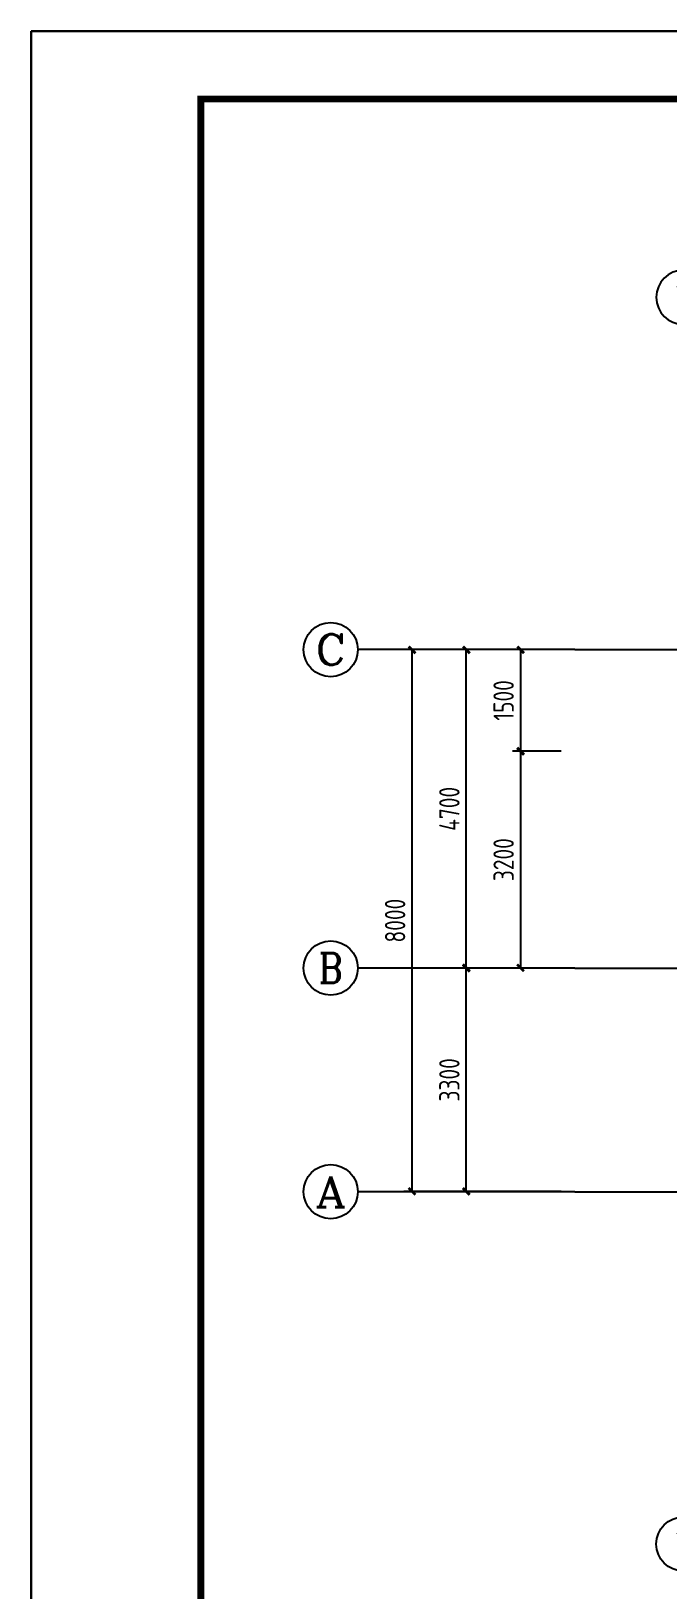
# Model space of a CAD drawing. Header units: millimetres. Extents: x 893615 to 896608, y 39650 to 40458.
# Drawn here: x 895747.4 to 895841.3, y 40014.1 to 40244.1 of the extents above; entities that cross this region are included whole.
import ezdxf
from ezdxf.enums import TextEntityAlignment as Align

# ---------------------------------------------------------------- set-up
doc = ezdxf.new("R2010")
doc.units = ezdxf.units.MM
doc.header["$LTSCALE"] = 1000
doc.header["$MEASUREMENT"] = 0
doc.linetypes.add('CENTER2', pattern=[28.575, 19.05, -3.175, 3.175, -3.175])
for name, color, linetype in [('AXIS', 3, 'Continuous'), ('AXIS_TEXT', 7, 'Continuous'), ('DIM', 7, 'Continuous'), ('DOTE', 1, 'Continuous')]:
    doc.layers.add(name, color=color, linetype=linetype)
doc.styles.add('_TCH_AXIS', font='COMPLEX', dxfattribs={"bigfont": 'GBCBIG'})
doc.styles.add('COMPLEX', font='COMPLEX')
doc.styles.add('GBHZ', font='gbenor.shx', dxfattribs={"width": 0.9, "bigfont": 'gbcbig.shx'})
doc.dimstyles.new('Y100', dxfattribs={"dimscale": 0, "dimtxt": 3, "dimasz": 0.01, "dimexe": 1.2, "dimexo": 2, "dimgap": 1, "dimtad": 1, "dimdec": 0, "dimlfac": 100, "dimzin": 0, "dimdsep": 46, "dimtxsty": 'GBHZ', "dimblk": 'DX', "dimcen": 0.09, "dimdle": 1, "dimclrd": 7, "dimclre": 7, "dimclrt": 7, "dimadec": 0, "dimazin": 0, "dimtfac": 1, "dimtdec": 0, "dimtix": 1, "dimtmove": 2, "dimatfit": 3, "dimldrblk": 'DX', "dimfxl": 0, "dimtolj": 1, "dimtzin": 0, "dimarcsym": 0})

# ---------------------------------------------------------------- blocks, each defined once
blk = doc.blocks.new('_AXISO')
blk.add_circle((0, 0), 0.5)
at = {"layer": 'AXIS_TEXT', "style": 'COMPLEX', "width": 1.041667}
blk.add_attdef('A', text='', height=0.56, dxfattribs=at).set_placement((-0.25, -0.28), (0.25, -0.28), align=Align.FIT)
blk = doc.blocks.new('DX')
at = {"color": 0, "linetype": 'ByBlock', "const_width": 40}
blk.add_lwpolyline([(-54, -51), (46, 49)], dxfattribs=at)
blk = doc.blocks.new('*D89')
at = {"layer": 'Defpoints', "color": 0, "transparency": 16777216}
for p in [(895803.58, 40152.87), (895827.58, 40152.87), (895827.58, 40072.87)]:
    blk.add_point(p, dxfattribs=at)
at = {"layer": 'dim', "color": 7, "lineweight": -2, "transparency": 16777216}
for p, q in [((895825.58, 40152.87), (895802.38, 40152.87)), ((895803.58, 40072.88), (895803.58, 40152.86)), ((895825.58, 40072.87), (895802.38, 40072.87))]:
    blk.add_line(p, q, dxfattribs=at)
at = {"layer": 'dim', "color": 7, "lineweight": -2, "transparency": 16777216, "xscale": 0.01, "yscale": 0.01, "zscale": 0.01}
for p, rotation in [((895803.58, 40152.87), 90), ((895803.58, 40072.87), 270)]:
    blk.add_blockref('DX', p, dxfattribs=dict(at, rotation=rotation))
at = {"layer": 'dim', "color": 7, "transparency": 16777216, "insert": (895801.08, 40112.87), "char_height": 3, "attachment_point": 5, "rotation": 90, "style": 'GBHZ'}
blk.add_mtext('\\A1;8000', dxfattribs=at)
blk = doc.blocks.new('*D93')
at = {"layer": 'Defpoints', "color": 0, "transparency": 16777216}
for p in [(895811.58, 40105.87), (895827.58, 40105.87), (895827.58, 40072.87)]:
    blk.add_point(p, dxfattribs=at)
at = {"layer": 'dim', "color": 7, "lineweight": -2, "transparency": 16777216}
for p, q in [((895825.58, 40105.87), (895810.38, 40105.87)), ((895811.58, 40072.88), (895811.58, 40105.86)), ((895825.58, 40072.87), (895810.38, 40072.87))]:
    blk.add_line(p, q, dxfattribs=at)
at = {"layer": 'dim', "color": 7, "lineweight": -2, "transparency": 16777216, "xscale": 0.01, "yscale": 0.01, "zscale": 0.01}
for p, rotation in [((895811.58, 40105.87), 90), ((895811.58, 40072.87), 270)]:
    blk.add_blockref('DX', p, dxfattribs=dict(at, rotation=rotation))
at = {"layer": 'dim', "color": 7, "transparency": 16777216, "insert": (895809.08, 40089.37), "char_height": 3, "attachment_point": 5, "rotation": 90, "style": 'GBHZ'}
blk.add_mtext('\\A1;3300', dxfattribs=at)
blk = doc.blocks.new('*D94')
at = {"layer": 'Defpoints', "color": 0, "transparency": 16777216}
for p in [(895811.58, 40152.87), (895827.58, 40152.87), (895827.58, 40105.87)]:
    blk.add_point(p, dxfattribs=at)
at = {"layer": 'dim', "color": 7, "lineweight": -2, "transparency": 16777216}
for p, q in [((895825.58, 40152.87), (895810.38, 40152.87)), ((895811.58, 40105.88), (895811.58, 40152.86)), ((895825.58, 40105.87), (895810.38, 40105.87))]:
    blk.add_line(p, q, dxfattribs=at)
at = {"layer": 'dim', "color": 7, "lineweight": -2, "transparency": 16777216, "xscale": 0.01, "yscale": 0.01, "zscale": 0.01}
for p, rotation in [((895811.58, 40152.87), 90), ((895811.58, 40105.87), 270)]:
    blk.add_blockref('DX', p, dxfattribs=dict(at, rotation=rotation))
at = {"layer": 'dim', "color": 7, "transparency": 16777216, "insert": (895809.08, 40129.37), "char_height": 3, "attachment_point": 5, "rotation": 90, "style": 'GBHZ'}
blk.add_mtext('\\A1;4700', dxfattribs=at)
blk = doc.blocks.new('*D62')
at = {"layer": 'Defpoints', "color": 0, "transparency": 16777216}
for p in [(895827.58, 40152.87), (895819.58, 40137.87), (895827.58, 40137.87)]:
    blk.add_point(p, dxfattribs=at)
at = {"layer": 'dim', "color": 7, "lineweight": -2, "transparency": 16777216}
for p, q in [((895825.58, 40152.87), (895818.38, 40152.87)), ((895819.58, 40152.86), (895819.58, 40137.88)), ((895825.58, 40137.87), (895818.38, 40137.87))]:
    blk.add_line(p, q, dxfattribs=at)
at = {"layer": 'dim', "color": 7, "lineweight": -2, "transparency": 16777216, "xscale": 0.01, "yscale": 0.01, "zscale": 0.01}
for p, rotation in [((895819.58, 40152.87), 90), ((895819.58, 40137.87), 270)]:
    blk.add_blockref('DX', p, dxfattribs=dict(at, rotation=rotation))
at = {"layer": 'dim', "color": 7, "transparency": 16777216, "insert": (895817.08, 40145.37), "char_height": 3, "attachment_point": 5, "rotation": 90, "style": 'GBHZ'}
blk.add_mtext('\\A1;1500', dxfattribs=at)
blk = doc.blocks.new('*D63')
at = {"layer": 'Defpoints', "color": 0, "transparency": 16777216}
for p in [(895827.58, 40137.87), (895819.58, 40105.87), (895827.58, 40105.87)]:
    blk.add_point(p, dxfattribs=at)
at = {"layer": 'dim', "color": 7, "lineweight": -2, "transparency": 16777216}
for p, q in [((895825.58, 40137.87), (895818.38, 40137.87)), ((895819.58, 40137.86), (895819.58, 40105.88)), ((895825.58, 40105.87), (895818.38, 40105.87))]:
    blk.add_line(p, q, dxfattribs=at)
at = {"layer": 'dim', "color": 7, "lineweight": -2, "transparency": 16777216, "xscale": 0.01, "yscale": 0.01, "zscale": 0.01}
for p, rotation in [((895819.58, 40137.87), 90), ((895819.58, 40105.87), 270)]:
    blk.add_blockref('DX', p, dxfattribs=dict(at, rotation=rotation))
at = {"layer": 'dim', "color": 7, "transparency": 16777216, "insert": (895817.08, 40121.87), "char_height": 3, "attachment_point": 5, "rotation": 90, "style": 'GBHZ'}
blk.add_mtext('\\A1;3200', dxfattribs=at)

msp = doc.modelspace()

# ---------------------------------------------------------------- linework, layer by layer
for p, q in [((895747.431, 39650.145), (895747.431, 40244.145)), ((895747.431, 40244.145), (895747.431, 39650.145))]:
    msp.add_line(p, q)
at = {"color": 0}
for p, q in [((896588.431, 40244.145), (895747.431, 40244.145)), ((895747.431, 40244.145), (896588.431, 40244.145))]:
    msp.add_line(p, q, dxfattribs=at)
at = {"color": 0, "const_width": 1}
msp.add_lwpolyline([(896578.431, 39660.145), (895772.431, 39660.145), (895772.431, 40234.145), (896578.431, 40234.145)], close=True, dxfattribs=at)
at = {"layer": 'AXIS', "color": 0}
for p, q in [((895827.583, 40152.868), (895795.583, 40152.868)), ((895827.583, 40105.868), (895795.583, 40105.868)), ((895827.583, 40072.868), (895795.583, 40072.868))]:
    msp.add_line(p, q, dxfattribs=at)
at = {"layer": 'DOTE', "linetype": 'CENTER2', "ltscale": 0.001}
for p, q in [((895827.583, 40152.868), (895979.583, 40152.868)), ((895827.583, 40105.868), (895979.583, 40105.868)), ((895827.583, 40072.868), (895979.583, 40072.868))]:
    msp.add_line(p, q, dxfattribs=at)

# ---------------------------------------------------------------- block references
at = {"layer": 'AXIS', "color": 0}
ref = msp.add_blockref('_AXISO', (895843.583, 40204.868), dxfattribs=dict(at, xscale=-8, yscale=8, zscale=8, rotation=180))
ref.add_attrib('A', '1', dxfattribs={"layer": 'AXIS_TEXT', "color": 0, "height": 4.525, "style": '_TCH_AXIS', "width": 2.333333}).set_placement((895841.32, 40202.605), (895845.846, 40202.605), align=Align.FIT)
ref = msp.add_blockref('_AXISO', (895791.583, 40152.868), dxfattribs=dict(at, xscale=8, yscale=8, zscale=8))
ref.add_attrib('A', 'C', dxfattribs={"layer": 'AXIS_TEXT', "color": 0, "height": 4.525, "style": '_TCH_AXIS', "width": 1.4}).set_placement((895789.32, 40150.605), (895793.846, 40150.605), align=Align.FIT)
ref = msp.add_blockref('_AXISO', (895791.583, 40105.868), dxfattribs=dict(at, xscale=8, yscale=8, zscale=8))
ref.add_attrib('A', 'B', dxfattribs={"layer": 'AXIS_TEXT', "color": 0, "height": 4.353, "style": '_TCH_AXIS'}).set_placement((895789.821, 40103.692), (895793.345, 40103.692), align=Align.FIT)
ref = msp.add_blockref('_AXISO', (895791.583, 40072.868), dxfattribs=dict(at, xscale=8, yscale=8, zscale=8))
ref.add_attrib('A', 'A', dxfattribs={"layer": 'AXIS_TEXT', "color": 0, "height": 4.525, "style": '_TCH_AXIS', "width": 1.166667}).set_placement((895789.32, 40070.605), (895793.846, 40070.605), align=Align.FIT)
ref = msp.add_blockref('_AXISO', (895843.583, 40020.868), dxfattribs=dict(at, xscale=8, yscale=8, zscale=8))
ref.add_attrib('A', '1', dxfattribs={"layer": 'AXIS_TEXT', "color": 0, "height": 4.525, "style": '_TCH_AXIS', "width": 2.333333}).set_placement((895841.32, 40018.605), (895845.846, 40018.605), align=Align.FIT)

# ---------------------------------------------------------------- dimensions: what is measured, and where the dimension line sits
at = {"layer": 'dim'}
for base, p1, p2, picture, middle in [((895803.583, 40152.868), (895827.583, 40072.868), (895827.583, 40152.868), '*D89', (895801.083, 40112.868)), ((895811.583, 40152.868), (895827.583, 40105.868), (895827.583, 40152.868), '*D94', (895809.083, 40129.368)), ((895819.583, 40137.868), (895827.583, 40152.868), (895827.583, 40137.868), '*D62', (895817.083, 40145.368)), ((895819.583, 40105.868), (895827.583, 40137.868), (895827.583, 40105.868), '*D63', (895817.083, 40121.868)), ((895811.583, 40105.868), (895827.583, 40072.868), (895827.583, 40105.868), '*D93', (895809.083, 40089.368))]:
    dim = msp.add_linear_dim(base=base, p1=p1, p2=p2, angle=90, dimstyle='Y100', override={"dimscale": 1}, dxfattribs=at)
    dim.commit()
    dim.dimension.update_dxf_attribs({"geometry": picture, "text_midpoint": middle})

doc.saveas('drawing.dxf')
